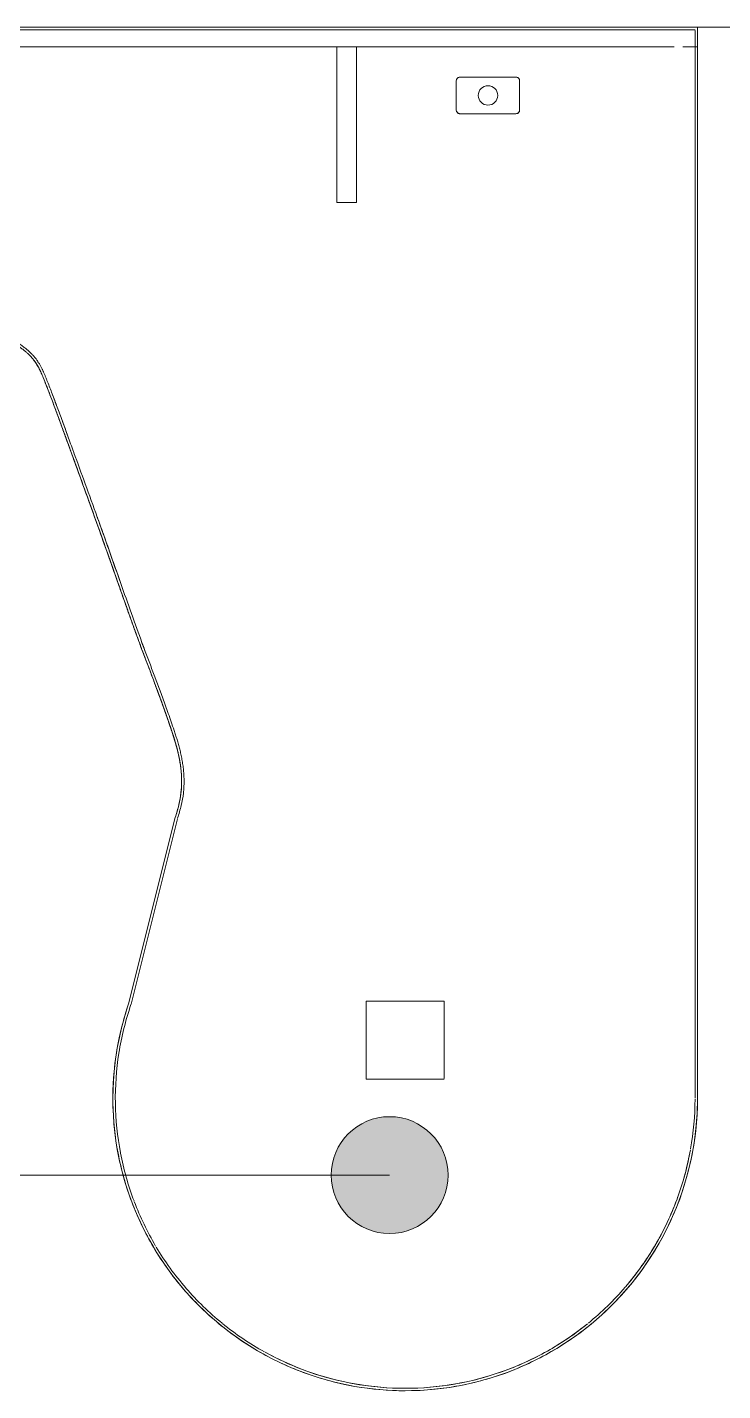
# Model space of a CAD drawing. Header units: inches. Extents: x 416 to 2283, y -56 to 1824.
# Drawn here: x 1717.8 to 1753.5, y 764.5 to 834.5 of the extents above; entities that cross this region are included whole.
import ezdxf

# ---------------------------------------------------------------- set-up
doc = ezdxf.new("R2010")
doc.units = ezdxf.units.IN
doc.header["$MEASUREMENT"] = 0
for name, color, linetype, lineweight in [('A-AREA-IDEN', 2, 'Continuous', 9), ('I-FURN', 30, 'Continuous', 9), ('I-FURN-PNLS', 30, 'Continuous', 9), ('I-WALL', 2, 'Continuous', 13)]:
    doc.layers.add(name, color=color, linetype=linetype, lineweight=lineweight)

# ---------------------------------------------------------------- blocks, each defined once
blk = doc.blocks.new('Zira Wksta 11 - Type 3-7422101-Level XX  POWER _ SIGNAL')
at = {"layer": 'I-FURN'}
for p, q in [((-50, 17), (-54, 17)), ((-54, 17), (-54, 13)), ((-54, 13), (-54, 17)), ((-54, 17), (-50, 17)), ((-50, 13), (-50, 17)), ((-50, 17), (-50, 13)), ((-53.977, 13), (-50, 13)), ((-50, 13), (-53.977, 13)), ((-4.437, 12.188), (-4.437, 9.313)), ((-4.437, 9.313), (-4.437, 12.188)), ((-2.75, 12.375), (-4.25, 12.375)), ((-4.25, 12.375), (-2.75, 12.375)), ((-2.562, 9.313), (-2.562, 12.188)), ((-2.562, 12.188), (-2.562, 9.313)), ((-4.25, 9.125), (-2.75, 9.125)), ((-2.75, 9.125), (-4.25, 9.125))]:
    blk.add_line(p, q, dxfattribs=at)
for centre, radius, start, end in [((-4.25, 12.188), 0.188, 90, 180), ((-4.25, 12.188), 0.188, 165, 180), ((-4.25, 12.188), 0.188, 90, 165), ((-2.75, 12.188), 0.187, 0, 90), ((-2.75, 12.188), 0.187, 60, 90), ((-2.75, 12.188), 0.188, 30, 60), ((-2.75, 12.188), 0.188, 15, 30), ((-2.75, 12.188), 0.188, 0, 15), ((-3.5, 10.75), 0.5, 90, 270), ((-3.5, 10.75), 0.5, 90, 270), ((-3.5, 10.75), 0.5, 270, 90), ((-3.5, 10.75), 0.5, 270, 90), ((-4.25, 9.313), 0.188, 180, 270), ((-4.25, 9.313), 0.187, 180, 195), ((-4.25, 9.313), 0.188, 195, 270), ((-2.75, 9.313), 0.187, 270, 0), ((-2.75, 9.313), 0.187, 270, 300), ((-2.75, 9.313), 0.188, 300, 330), ((-2.75, 9.313), 0.188, 330, 345), ((-2.75, 9.313), 0.187, 345, 0)]:
    blk.add_arc(centre, radius, start, end, dxfattribs=at)
at = {"layer": 'I-FURN-PNLS'}
for p, q in [((-1, 35.875), (-1, 1.638)), ((-1, 18.5), (-1, 35.875)), ((-0.125, 0.243), (-0.125, 35.875)), ((-0.125, 35.875), (-0.125, 0.243)), ((-29.104, 29.534), (-29.104, 29.534)), ((-40.633, 26.691), (-50.162, 29.068)), ((-50.162, 29.068), (-40.633, 26.691)), ((-40.572, 26.805), (-50.142, 29.191)), ((-40.572, 26.805), (-50.142, 29.191)), ((-50.142, 29.191), (-40.572, 26.805)), ((-1, 18.5), (-9, 18.5)), ((-9, 18.5), (-9, 17.5)), ((-9, 17.5), (-9, 18.5)), ((-9, 18.5), (-1, 18.5)), ((-1, 17.5), (-1, 18.5)), ((-1, 18.5), (-1, 17.5)), ((-1, 17.5), (-1, 18.5)), ((-9, 17.5), (-1, 17.5)), ((-1, 17.5), (-9, 17.5)), ((-1, 1.638), (-1, 17.5)), ((-1, 1.629), (-1, 1.19)), ((-1, 1.19), (-1, 1.629)), ((-1, 0.755), (-1, 0.123)), ((-1, 0.123), (-1, 0.755)), ((-55, 0), (-0.001, 0)), ((-55, 0), (-0.001, 0)), ((-0.001, 0), (-55, 0)), ((-54.979, 0.125), (-54.933, 0.125)), ((-54.933, 0.125), (-54.979, 0.125)), ((-54.912, 0.125), (-0.166, 0.125)), ((-0.166, 0.125), (-54.912, 0.125)), ((-1, 0.123), (-1, 0)), ((-1, 0), (-1, 0.123)), ((-1, 0), (-0.001, 0)), ((-0.001, 0), (-1, 0)), ((-0.125, 0.125), (-0.125, 0.243)), ((-0.125, 0.243), (-0.125, 0.125))]:
    blk.add_line(p, q, dxfattribs=at)
for radius, start, end in [(15, 71.10132, 180), (15, 71.10132, 180), (15, 100.80096, 110.70084), (14.875, 100.84728, 110.68777), (14.875, 100.84728, 110.68777), (15, 90.90108, 100.80096), (14.875, 90.90498, 100.78602), (14.875, 90.90498, 100.78602), (15, 81.0012, 90.90108), (14.875, 80.98253, 90.88427), (14.875, 80.98253, 90.88427), (14.875, 71.08078, 80.96308), (14.875, 71.08078, 80.96308), (15, 71.10132, 81.0012), (15, 110.70084, 120.60072), (14.875, 110.83728, 120.58952), (14.875, 110.83728, 120.58952), (15, 120.60072, 130.5006), (14.875, 120.83973, 130.79832), (14.875, 120.83973, 130.79832), (15, 130.5006, 140.40048), (14.875, 130.86549, 140.84227), (14.875, 130.86549, 140.84227), (15, 140.40048, 150.30036), (14.875, 140.935, 150.94784), (14.875, 140.935, 150.94784), (15, 150.30036, 160.20024), (14.875, 151.09471, 180), (14.875, 151.09471, 160.19651), (14.875, 160.19651, 180), (15, 160.20024, 170.10012), (15, 170.10012, 180), (15, 180, 270), (15, 180, 270), (15, 180, 190), (14.875, 180, 200), (14.875, 180, 219.00739), (15, 190, 200), (15, 200, 210), (14.875, 200, 210), (15, 210, 220), (14.875, 210, 219.00739), (14.875, 219.20513, 229.3523), (14.875, 219.20513, 229.3523), (15, 220, 270), (14.875, 229.46559, 230), (14.875, 229.46559, 239.55839), (14.875, 230, 239.55839), (14.875, 239.63545, 240), (14.875, 239.63545, 249.7026), (14.875, 240, 249.7026), (14.875, 249.76137, 250), (14.875, 249.76137, 259.815), (14.875, 250, 259.815), (14.875, 260, 269.91018), (14.875, 260, 269.91018)]:
    blk.add_arc((-55, 15), radius, start, end, dxfattribs=at)
for points, knots in [([(-16, 36), (-16.014, 35.849), (-16.048, 35.634), (-16.111, 35.404), (-16.153, 35.278), (-16.188, 35.187), (-16.227, 35.099), (-16.286, 34.984), (-16.37, 34.849), (-16.46, 34.723), (-16.522, 34.641), (-16.557, 34.595), (-16.591, 34.55), (-16.634, 34.497), (-16.702, 34.416), (-16.788, 34.323), (-16.875, 34.239), (-16.945, 34.175), (-16.998, 34.129), (-17.05, 34.085), (-17.119, 34.031), (-17.206, 33.969), (-17.312, 33.902), (-17.401, 33.849), (-17.474, 33.808), (-17.547, 33.769), (-17.639, 33.725), (-17.752, 33.675), (-17.868, 33.624), (-17.987, 33.574), (-18.108, 33.525), (-18.233, 33.476), (-18.488, 33.376), (-18.895, 33.217), (-19.48, 32.997), (-20.103, 32.767), (-20.757, 32.528), (-21.436, 32.281), (-22.135, 32.026), (-22.85, 31.766), (-23.578, 31.503), (-24.313, 31.236), (-25.3, 30.881), (-26.287, 30.527), (-27.26, 30.183), (-27.979, 29.93), (-28.687, 29.681), (-29.382, 29.436), (-30.061, 29.195), (-30.724, 28.958), (-31.368, 28.724), (-31.991, 28.494), (-32.595, 28.265), (-33.196, 28.037), (-33.806, 27.806), (-34.441, 27.57), (-35.002, 27.369), (-35.478, 27.202), (-35.787, 27.096), (-36.043, 27.01), (-36.239, 26.943), (-36.44, 26.877), (-36.645, 26.816), (-36.855, 26.756), (-37.069, 26.696), (-37.288, 26.641), (-37.511, 26.595), (-37.739, 26.555), (-37.972, 26.519), (-38.21, 26.491), (-38.452, 26.476), (-38.7, 26.472), (-39.036, 26.476), (-39.469, 26.515), (-40.008, 26.628), (-40.382, 26.739), (-40.572, 26.805)], [0, 0, 0, 0, 0.013514, 0.02027, 0.023649, 0.027027, 0.030405, 0.033784, 0.040541, 0.047297, 0.050676, 0.052365, 0.054054, 0.057432, 0.060811, 0.067568, 0.074324, 0.077703, 0.081081, 0.084459, 0.087838, 0.094595, 0.101351, 0.108108, 0.111486, 0.114865, 0.121622, 0.128378, 0.135135, 0.141892, 0.148649, 0.155405, 0.162162, 0.189189, 0.216216, 0.243243, 0.27027, 0.297297, 0.324324, 0.351351, 0.378378, 0.405405, 0.432432, 0.486486, 0.513514, 0.540541, 0.567568, 0.594595, 0.621622, 0.648649, 0.675676, 0.702703, 0.72973, 0.756757, 0.783784, 0.810811, 0.837838, 0.851351, 0.864865, 0.871622, 0.878378, 0.885135, 0.891892, 0.898649, 0.905405, 0.912162, 0.918919, 0.925676, 0.932432, 0.939189, 0.945946, 0.952703, 0.959459, 0.972973, 0.986486, 1, 1, 1, 1]), ([(-17.688, 33.704), (-17.647, 33.723), (-17.564, 33.761), (-17.44, 33.825), (-17.315, 33.9), (-17.193, 33.978), (-17.093, 34.051), (-17.012, 34.116), (-16.932, 34.186), (-16.841, 34.272), (-16.77, 34.344), (-16.739, 34.377)], [-0.12456699, -0.12456699, -0.12456699, -0.12456699, -0.1171875, -0.109375, -0.1015625, -0.09375, -0.0859375, -0.08203125, -0.078125, -0.0703125, -0.06436471, -0.06436471, -0.06436471, -0.06436471]), ([(-17.688, 33.704), (-17.654, 33.719), (-17.584, 33.752), (-17.498, 33.795), (-17.427, 33.833), (-17.357, 33.875), (-17.27, 33.928), (-17.168, 33.996), (-17.083, 34.059), (-17.016, 34.113), (-16.948, 34.172), (-16.863, 34.25), (-16.787, 34.325), (-16.746, 34.369), (-16.739, 34.377)], [-0.12456461, -0.12456461, -0.12456461, -0.12456461, -0.11842105, -0.11184211, -0.10855263, -0.10526316, -0.09868421, -0.09210526, -0.08552632, -0.08223684, -0.07894737, -0.07236842, -0.06578947, -0.06434993, -0.06434993, -0.06434993, -0.06434993]), ([(-16.194, 34.899), (-16.211, 34.871), (-16.269, 34.778), (-16.351, 34.662), (-16.433, 34.552), (-16.493, 34.472), (-16.555, 34.395), (-16.638, 34.3), (-16.744, 34.191), (-16.848, 34.094), (-16.932, 34.02), (-17.017, 33.951), (-17.114, 33.881), (-17.189, 33.832), (-17.223, 33.811)], [0.03581779, 0.03581779, 0.03581779, 0.03581779, 0.0390625, 0.046875, 0.05078125, 0.0546875, 0.05859375, 0.0625, 0.0703125, 0.078125, 0.08203125, 0.0859375, 0.09375, 0.09994678, 0.09994678, 0.09994678, 0.09994678]), ([(-17.223, 33.811), (-17.189, 33.832), (-17.114, 33.881), (-17.017, 33.951), (-16.932, 34.02), (-16.848, 34.094), (-16.744, 34.191), (-16.638, 34.3), (-16.555, 34.395), (-16.493, 34.472), (-16.433, 34.552), (-16.351, 34.662), (-16.269, 34.778), (-16.211, 34.871), (-16.194, 34.899)], [-0.09994678, -0.09994678, -0.09994678, -0.09994678, -0.09375, -0.0859375, -0.08203125, -0.078125, -0.0703125, -0.0625, -0.05859375, -0.0546875, -0.05078125, -0.046875, -0.0390625, -0.03581779, -0.03581779, -0.03581779, -0.03581779]), ([(-21.835, 32.003), (-21.819, 32.009), (-21.533, 32.113), (-20.986, 32.312), (-20.219, 32.591), (-19.492, 32.859), (-18.926, 33.073), (-18.502, 33.235), (-18.25, 33.335), (-18.059, 33.411), (-17.917, 33.467), (-17.8, 33.516), (-17.71, 33.557), (-17.622, 33.596), (-17.512, 33.647), (-17.38, 33.715), (-17.294, 33.766), (-17.253, 33.792)], [-0.3143355, -0.3143355, -0.3143355, -0.3143355, -0.3125, -0.28125, -0.25, -0.21875, -0.1875, -0.171875, -0.15625, -0.1484375, -0.140625, -0.1328125, -0.1289062, -0.125, -0.1171875, -0.109375, -0.1017634, -0.1017634, -0.1017634, -0.1017634]), ([(-18.298, 33.45), (-18.292, 33.453), (-18.245, 33.472), (-18.157, 33.506), (-18.038, 33.553), (-17.94, 33.593), (-17.864, 33.625), (-17.807, 33.65), (-17.751, 33.676), (-17.714, 33.692), (-17.696, 33.701)], [-0.15886654, -0.15886654, -0.15886654, -0.15886654, -0.15789474, -0.15131579, -0.14473684, -0.13815789, -0.13486842, -0.13157895, -0.12828947, -0.125, -0.125, -0.125, -0.125]), ([(-18.297, 33.451), (-18.281, 33.457), (-18.216, 33.483), (-18.104, 33.527), (-17.964, 33.583), (-17.851, 33.631), (-17.761, 33.671), (-17.718, 33.691), (-17.696, 33.7)], [-0.15880258, -0.15880258, -0.15880258, -0.15880258, -0.15625, -0.1484375, -0.140625, -0.1328125, -0.12890625, -0.12501472, -0.12501472, -0.12501472, -0.12501472]), ([(-17.253, 33.792), (-17.294, 33.766), (-17.38, 33.715), (-17.512, 33.647), (-17.616, 33.599), (-17.676, 33.572), (-17.693, 33.565)], [0.10176345, 0.10176345, 0.10176345, 0.10176345, 0.109375, 0.1171875, 0.125, 0.12789224, 0.12789224, 0.12789224, 0.12789224]), ([(-21.83, 32.138), (-21.631, 32.21), (-21.21, 32.363), (-20.582, 32.592), (-19.953, 32.823), (-19.354, 33.044), (-18.886, 33.222), (-18.545, 33.353), (-18.387, 33.415), (-18.316, 33.443)], [-0.3125, -0.3125, -0.3125, -0.3125, -0.2894737, -0.2631579, -0.2368421, -0.2105263, -0.1842105, -0.1710526, -0.1597859, -0.1597859, -0.1597859, -0.1597859]), ([(-18.878, 33.091), (-19.078, 33.015), (-19.512, 32.852), (-19.995, 32.674), (-20.265, 32.575), (-20.284, 32.568)], [0.19017684, 0.19017684, 0.19017684, 0.19017684, 0.21875, 0.25, 0.25246144, 0.25246144, 0.25246144, 0.25246144]), ([(-17.693, 33.565), (-17.699, 33.562), (-17.727, 33.55), (-17.8, 33.516), (-17.917, 33.467), (-18.059, 33.411), (-18.25, 33.335), (-18.502, 33.235), (-18.732, 33.147), (-18.86, 33.098), (-18.878, 33.091)], [0.12789224, 0.12789224, 0.12789224, 0.12789224, 0.12890625, 0.1328125, 0.140625, 0.1484375, 0.15625, 0.171875, 0.1875, 0.19017684, 0.19017684, 0.19017684, 0.19017684]), ([(-18.865, 33.23), (-18.757, 33.271), (-18.574, 33.342), (-18.398, 33.411), (-18.324, 33.44)], [-0.18737687, -0.18737687, -0.18737687, -0.18737687, -0.171875, -0.16019978, -0.16019978, -0.16019978, -0.16019978]), ([(-20.284, 32.568), (-20.515, 32.483), (-21.007, 32.304), (-21.533, 32.113), (-21.819, 32.009), (-21.835, 32.003)], [0.25246144, 0.25246144, 0.25246144, 0.25246144, 0.28125, 0.3125, 0.31433549, 0.31433549, 0.31433549, 0.31433549]), ([(-40.608, 26.685), (-40.386, 26.609), (-39.95, 26.48), (-39.423, 26.385), (-39.013, 26.352), (-38.715, 26.346), (-38.424, 26.351), (-38.136, 26.372), (-37.858, 26.409), (-37.589, 26.452), (-37.322, 26.505), (-37.064, 26.569), (-36.815, 26.637), (-36.57, 26.706), (-36.331, 26.782), (-36.024, 26.885), (-35.655, 27.008), (-35.093, 27.204), (-34.175, 27.532), (-33.231, 27.89), (-32.308, 28.241), (-31.366, 28.594), (-30.115, 29.045), (-28.523, 29.606), (-26.861, 30.19), (-25.15, 30.801), (-23.458, 31.413), (-22.367, 31.809), (-21.845, 31.999)], [-0.9998766, -0.9998766, -0.9998766, -0.9998766, -0.984375, -0.96875, -0.9609375, -0.953125, -0.9453125, -0.9375, -0.9296875, -0.921875, -0.9140625, -0.90625, -0.8984375, -0.890625, -0.8828125, -0.875, -0.859375, -0.84375, -0.8125, -0.75, -0.71875, -0.6875, -0.625, -0.5625, -0.5, -0.4375, -0.375, -0.314746, -0.314746, -0.314746, -0.314746]), ([(-26.895, 30.312), (-26.658, 30.396), (-25.944, 30.65), (-24.981, 30.995), (-24.022, 31.342), (-23.308, 31.6), (-22.604, 31.856), (-22.125, 32.03), (-21.88, 32.119), (-21.862, 32.126)], [-0.5, -0.5, -0.5, -0.5, -0.4736842, -0.4210526, -0.3947368, -0.3684211, -0.3421053, -0.3157895, -0.313756, -0.313756, -0.313756, -0.313756]), ([(-21.845, 31.999), (-22.367, 31.809), (-23.458, 31.413), (-24.595, 31.001), (-25.183, 30.79), (-25.199, 30.784)], [0.314746, 0.314746, 0.314746, 0.314746, 0.375, 0.4375, 0.4393152, 0.4393152, 0.4393152, 0.4393152]), ([(-26.896, 30.179), (-27.443, 29.985), (-28.537, 29.601), (-30.115, 29.045), (-31.124, 28.681), (-31.611, 28.501), (-31.619, 28.498)], [0.5015998, 0.5015998, 0.5015998, 0.5015998, 0.5625, 0.625, 0.6875, 0.6884536, 0.6884536, 0.6884536, 0.6884536]), ([(-28.422, 29.774), (-28.151, 29.869), (-27.645, 30.047), (-27.131, 30.228), (-26.895, 30.312)], [-0.55748788, -0.55748788, -0.55748788, -0.55748788, -0.52631579, -0.5, -0.5, -0.5, -0.5]), ([(-25.199, 30.784), (-25.753, 30.586), (-26.322, 30.383), (-26.882, 30.184), (-26.896, 30.179)], [0.43931524, 0.43931524, 0.43931524, 0.43931524, 0.5, 0.50159984, 0.50159984, 0.50159984, 0.50159984]), ([(-30.025, 29.208), (-29.9, 29.252), (-29.712, 29.319), (-29.523, 29.386), (-29.459, 29.408)], [-0.6202696, -0.6202696, -0.6202696, -0.6202696, -0.60526316, -0.59774659, -0.59774659, -0.59774659, -0.59774659]), ([(-29.377, 29.438), (-29.245, 29.484), (-29.02, 29.563), (-28.794, 29.643), (-28.701, 29.676)], [-0.59449412, -0.59449412, -0.59449412, -0.59449412, -0.57894737, -0.56817464, -0.56817464, -0.56817464, -0.56817464]), ([(-31.576, 28.647), (-31.572, 28.649), (-31.364, 28.725), (-30.946, 28.878), (-30.467, 29.05), (-30.196, 29.147), (-30.142, 29.166)], [-0.68474926, -0.68474926, -0.68474926, -0.68474926, -0.68421053, -0.65789474, -0.63157895, -0.625, -0.625, -0.625, -0.625]), ([(-31.619, 28.498), (-31.851, 28.412), (-32.315, 28.238), (-33.231, 27.89), (-34.175, 27.532), (-35.093, 27.204), (-35.655, 27.008), (-36.024, 26.885), (-36.331, 26.782), (-36.57, 26.706), (-36.815, 26.637), (-37.064, 26.569), (-37.322, 26.505), (-37.589, 26.452), (-37.858, 26.409), (-38.045, 26.384), (-38.14, 26.375), (-38.141, 26.375)], [0.6884536, 0.6884536, 0.6884536, 0.6884536, 0.71875, 0.75, 0.8125, 0.84375, 0.859375, 0.875, 0.8828125, 0.890625, 0.8984375, 0.90625, 0.9140625, 0.921875, 0.9296875, 0.9375, 0.937592, 0.937592, 0.937592, 0.937592]), ([(-33.505, 27.92), (-33.45, 27.941), (-33.198, 28.036), (-32.771, 28.198), (-32.399, 28.34), (-32.22, 28.407)], [-0.77042601, -0.77042601, -0.77042601, -0.77042601, -0.76315789, -0.73684211, -0.71297672, -0.71297672, -0.71297672, -0.71297672]), ([(-33.044, 28.095), (-32.812, 28.183), (-32.351, 28.358), (-31.88, 28.535), (-31.64, 28.624)], [-0.74987713, -0.74987713, -0.74987713, -0.74987713, -0.71875, -0.6875, -0.6875, -0.6875, -0.6875]), ([(-32.22, 28.407), (-32.202, 28.414), (-32.011, 28.486), (-31.817, 28.558), (-31.64, 28.624)], [-0.71297672, -0.71297672, -0.71297672, -0.71297672, -0.71052632, -0.6875, -0.6875, -0.6875, -0.6875]), ([(-35.924, 27.05), (-35.848, 27.075), (-35.627, 27.15), (-35.152, 27.316), (-34.774, 27.451), (-34.535, 27.538)], [-0.86742866, -0.86742866, -0.86742866, -0.86742866, -0.859375, -0.84375, -0.81438963, -0.81438963, -0.81438963, -0.81438963]), ([(-35.924, 27.05), (-35.871, 27.067), (-35.757, 27.106), (-35.525, 27.186), (-35.115, 27.329), (-34.771, 27.452), (-34.545, 27.534), (-34.533, 27.538)], [-0.86743283, -0.86743283, -0.86743283, -0.86743283, -0.86184211, -0.85526316, -0.84210526, -0.81578947, -0.81431678, -0.81431678, -0.81431678, -0.81431678]), ([(-34.316, 27.618), (-34.189, 27.664), (-33.915, 27.766), (-33.649, 27.866), (-33.505, 27.92)], [-0.80531981, -0.80531981, -0.80531981, -0.80531981, -0.78947368, -0.77042601, -0.77042601, -0.77042601, -0.77042601]), ([(-38.141, 26.375), (-38.234, 26.365), (-38.425, 26.351), (-38.715, 26.346), (-39.013, 26.352), (-39.423, 26.385), (-39.95, 26.48), (-40.386, 26.609), (-40.608, 26.685)], [0.93759204, 0.93759204, 0.93759204, 0.93759204, 0.9453125, 0.953125, 0.9609375, 0.96875, 0.984375, 0.99987664, 0.99987664, 0.99987664, 0.99987664]), ([(-40.572, 26.805), (-40.352, 26.729), (-39.922, 26.602), (-39.303, 26.49), (-38.81, 26.469), (-38.5, 26.475), (-38.383, 26.481), (-38.36, 26.482)], [-1, -1, -1, -1, -0.984375, -0.96875, -0.953125, -0.9453125, -0.94336804, -0.94336804, -0.94336804, -0.94336804]), ([(-40.572, 26.805), (-40.387, 26.741), (-40.023, 26.631), (-39.497, 26.52), (-39.074, 26.479), (-38.746, 26.472), (-38.536, 26.474), (-38.409, 26.479), (-38.361, 26.482)], [-1, -1, -1, -1, -0.98684211, -0.97368421, -0.96052632, -0.95394737, -0.94736842, -0.94340235, -0.94340235, -0.94340235, -0.94340235]), ([(-37.819, 26.543), (-37.815, 26.543), (-37.736, 26.555), (-37.583, 26.581), (-37.427, 26.612), (-37.345, 26.63), (-37.335, 26.632)], [-0.92799394, -0.92799394, -0.92799394, -0.92799394, -0.92763158, -0.92105263, -0.91447368, -0.91358811, -0.91358811, -0.91358811, -0.91358811]), ([(-37.769, 26.55), (-37.716, 26.559), (-37.599, 26.579), (-37.483, 26.601), (-37.42, 26.614)], [-0.92652953, -0.92652953, -0.92652953, -0.92652953, -0.921875, -0.91615601, -0.91615601, -0.91615601, -0.91615601]), ([(-37.42, 26.614), (-37.397, 26.619), (-37.327, 26.634), (-37.258, 26.65), (-37.213, 26.661)], [-0.916156015, -0.916156015, -0.916156015, -0.916156015, -0.9140625, -0.909838923, -0.909838923, -0.909838923, -0.909838923]), ([(-37.335, 26.632), (-37.273, 26.646), (-37.156, 26.675), (-37.041, 26.705), (-36.988, 26.72)], [-0.91358811, -0.91358811, -0.91358811, -0.91358811, -0.90789474, -0.90282997, -0.90282997, -0.90282997, -0.90282997]), ([(-37.208, 26.662), (-37.171, 26.672), (-37.05, 26.702), (-36.908, 26.741), (-36.804, 26.77), (-36.781, 26.776)], [-0.90969731, -0.90969731, -0.90969731, -0.90969731, -0.90625, -0.8984375, -0.89626749, -0.89626749, -0.89626749, -0.89626749]), ([(-36.988, 26.72), (-36.971, 26.724), (-36.886, 26.747), (-36.733, 26.79), (-36.531, 26.849), (-36.389, 26.895), (-36.314, 26.92), (-36.304, 26.923)], [-0.90282997, -0.90282997, -0.90282997, -0.90282997, -0.90131579, -0.89473684, -0.88815789, -0.88157895, -0.88053174, -0.88053174, -0.88053174, -0.88053174]), ([(-36.781, 26.776), (-36.723, 26.793), (-36.584, 26.833), (-36.433, 26.88), (-36.34, 26.911), (-36.325, 26.916)], [-0.89626749, -0.89626749, -0.89626749, -0.89626749, -0.890625, -0.8828125, -0.88125012, -0.88125012, -0.88125012, -0.88125012]), ([(-36.141, 26.977), (-36.078, 26.998), (-36.005, 27.023), (-35.934, 27.047), (-35.924, 27.05)], [-0.875, -0.875, -0.875, -0.875, -0.868421053, -0.867432831, -0.867432831, -0.867432831, -0.867432831]), ([(-38.361, 26.482), (-38.33, 26.484), (-38.22, 26.492), (-38.038, 26.511), (-37.891, 26.532), (-37.819, 26.543)], [-0.94340235, -0.94340235, -0.94340235, -0.94340235, -0.94078947, -0.93421053, -0.92799394, -0.92799394, -0.92799394, -0.92799394]), ([(-38.147, 26.5), (-38.056, 26.509), (-37.93, 26.526), (-37.805, 26.545), (-37.769, 26.55)], [-0.93740959, -0.93740959, -0.93740959, -0.93740959, -0.9296875, -0.92652953, -0.92652953, -0.92652953, -0.92652953])]:
    blk.add_open_spline(points, degree=3, knots=knots, dxfattribs=at)
for points in [[(-20.268, 32.707), (-20.02, 32.798), (-19.535, 32.977), (-19.083, 33.147), (-18.867, 33.229)], [(-21.828, 32.138), (-21.289, 32.334), (-20.766, 32.524), (-20.27, 32.706)], [(-25.189, 30.921), (-24.62, 31.126), (-24.05, 31.331), (-23.488, 31.535)], [(-23.485, 31.536), (-22.934, 31.736), (-22.39, 31.934), (-21.86, 32.126)], [(-26.892, 30.313), (-26.331, 30.512), (-25.761, 30.715), (-25.192, 30.92)], [(-28.55, 29.729), (-28.008, 29.919), (-27.455, 30.114), (-26.895, 30.312)], [(-30.022, 29.209), (-29.835, 29.275), (-29.646, 29.342), (-29.456, 29.41)], [(-29.459, 29.408), (-29.432, 29.418), (-29.404, 29.428), (-29.377, 29.438)], [(-29.456, 29.41), (-29.429, 29.419), (-29.401, 29.429), (-29.374, 29.439)], [(-29.374, 29.439), (-29.15, 29.518), (-28.925, 29.597), (-28.697, 29.677)], [(-28.675, 29.685), (-28.634, 29.699), (-28.594, 29.714), (-28.553, 29.728)], [(-28.671, 29.686), (-28.632, 29.7), (-28.592, 29.714), (-28.553, 29.728)], [(-28.553, 29.728), (-28.51, 29.743), (-28.466, 29.758), (-28.422, 29.774)], [(-31.572, 28.649), (-31.352, 28.73), (-31.128, 28.811), (-30.901, 28.894)], [(-30.901, 28.894), (-30.815, 28.925), (-30.728, 28.956), (-30.641, 28.988)], [(-30.641, 28.988), (-30.476, 29.047), (-30.31, 29.106), (-30.142, 29.166)], [(-30.142, 29.166), (-30.102, 29.18), (-30.062, 29.195), (-30.022, 29.209)], [(-30.142, 29.166), (-30.103, 29.18), (-30.064, 29.194), (-30.025, 29.208)], [(-33.465, 27.935), (-33.324, 27.988), (-33.185, 28.041), (-33.046, 28.094)], [(-31.64, 28.624), (-31.619, 28.631), (-31.597, 28.639), (-31.576, 28.647)], [(-31.636, 28.625), (-31.614, 28.633), (-31.593, 28.641), (-31.572, 28.649)], [(-34.535, 27.538), (-34.519, 27.543), (-34.504, 27.549), (-34.489, 27.554)], [(-34.533, 27.538), (-34.518, 27.544), (-34.503, 27.549), (-34.489, 27.554)], [(-34.489, 27.554), (-34.431, 27.576), (-34.373, 27.597), (-34.316, 27.618)], [(-34.481, 27.557), (-34.423, 27.578), (-34.365, 27.6), (-34.307, 27.621)], [(-34.307, 27.621), (-34.031, 27.722), (-33.764, 27.822), (-33.502, 27.921)], [(-36.325, 26.916), (-36.263, 26.936), (-36.202, 26.957), (-36.141, 26.977)], [(-36.304, 26.923), (-36.274, 26.933), (-36.244, 26.943), (-36.214, 26.953)], [(-36.214, 26.953), (-36.19, 26.961), (-36.166, 26.969), (-36.141, 26.977)], [(-36.119, 26.984), (-36.054, 27.006), (-35.989, 27.028), (-35.924, 27.05)], [(-38.36, 26.482), (-38.289, 26.486), (-38.22, 26.492), (-38.151, 26.499)]]:
    blk.add_open_spline(points, degree=3, dxfattribs=at)

msp = doc.modelspace()

# ---------------------------------------------------------------- hatches: boundary and pattern name
at = {"layer": 'A-AREA-IDEN'}
h = msp.add_hatch(color=256, dxfattribs=at)
edge = h.paths.add_edge_path(flags=0)
edge.add_arc((1736.386, 775.549), 3, 0, 360)

# ---------------------------------------------------------------- linework, layer by layer
msp.add_line((1736.386, 775.549), (1590.276, 775.549), dxfattribs=at)
msp.add_circle((1736.386, 775.549), 3, dxfattribs=at)
at = {"layer": 'I-WALL'}
msp.add_line((1671.87, 834.48), (1796.088, 834.48), dxfattribs=at)

# ---------------------------------------------------------------- block references
at = {"layer": 'I-FURN', "rotation": 90.00000000000031}
msp.add_blockref('Zira Wksta 11 - Type 3-7422101-Level XX  POWER _ SIGNAL', (1752.183, 834.48), dxfattribs=at)

doc.saveas('drawing.dxf')
